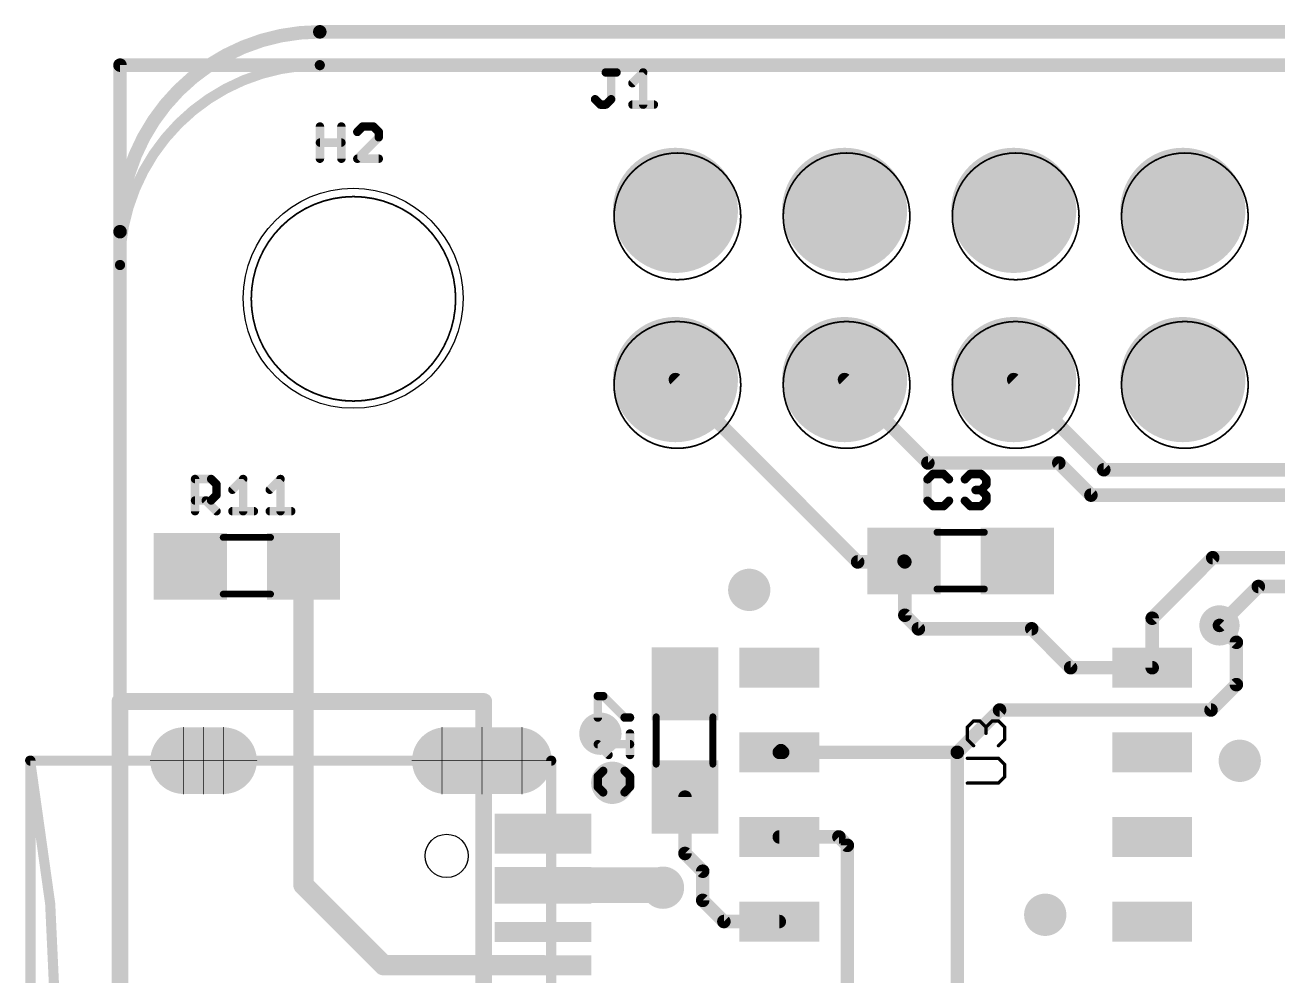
# Model space of a CAD drawing. Extents: x -1 to 129, y -23 to 41.
# Drawn here: x -1.43 to 17.39, y 16.33 to 30.6 of the extents above; entities that cross this region are included whole.
import ezdxf

# ---------------------------------------------------------------- set-up
doc = ezdxf.new("R2010")
doc.units = 0
for name, color, linetype in [('1', 12, 'CONTINUOUS'), ('17', 110, 'CONTINUOUS'), ('18', 110, 'CONTINUOUS'), ('20', 31, 'CONTINUOUS'), ('25', 253, 'CONTINUOUS'), ('51', 53, 'CONTINUOUS')]:
    doc.layers.add(name, color=color, linetype=linetype)

# ---------------------------------------------------------------- blocks, each defined once
blk = doc.blocks.new('RECT')
blk.add_solid([(-0.5, -0.5), (0.5, -0.5), (-0.5, 0.5), (0.5, 0.5)])
blk = doc.blocks.new('ROUNDP')
at = {"const_width": 0.5}
blk.add_lwpolyline([(0, -0.25, 1), (0, 0.25, 1), (0, -0.25)], format="xyb", dxfattribs=at)
blk = doc.blocks.new('RECT160000X336000R100')
at = {"const_width": 0.5}
blk.add_lwpolyline([(0.25, -0.55), (0.25, 0.55, 0.4142), (0, 0.8), (0, 0.8, 0.4142), (-0.25, 0.55), (-0.25, -0.55, 0.4142), (0, -0.8), (0, -0.8, 0.4142)], format="xyb", close=True, dxfattribs=at)
blk.add_solid([(-0.0254, -0.5754), (0.0254, -0.5754), (-0.0254, 0.5754), (0.0254, 0.5754)])
blk = doc.blocks.new('RECT160000X256000R100')
at = {"const_width": 0.5}
blk.add_lwpolyline([(0.25, -0.3), (0.25, 0.3, 0.4142), (0, 0.55), (0, 0.55, 0.4142), (-0.25, 0.3), (-0.25, -0.3, 0.4142), (0, -0.55), (0, -0.55, 0.4142)], format="xyb", close=True, dxfattribs=at)
blk.add_solid([(-0.0254, -0.3254), (0.0254, -0.3254), (-0.0254, 0.3254), (0.0254, 0.3254)])
blk = doc.blocks.new('ROUNDV')
at = {"const_width": 0.5}
blk.add_lwpolyline([(0, -0.25, 1), (0, 0.25, 1), (0, -0.25)], format="xyb", dxfattribs=at)

msp = doc.modelspace()

# ---------------------------------------------------------------- linework, layer by layer
at = {"layer": '1'}
for points, const_width in [([(0, 30), (65, 30)], 0.2032), ([(0, 0), (0, 30)], 0.2032), ([(8.34, 25.28), (11.0766, 22.5434)], 0.2032), ([(12.1316, 24.0284), (10.88, 25.28)], 0.2032), ([(13.42, 25.28), (14.7732, 23.9268)], 0.2032), ([(14.097, 24.0284), (12.1316, 24.0284)], 0.2032), ([(14.097, 24.0284), (14.5796, 23.5458)], 0.2032), ([(14.7732, 23.9268), (54.8132, 23.9268)], 0.2032), ([(14.5796, 23.5458), (52.6542, 23.5458)], 0.2032), ([(2.755, 17.692), (2.755, 22.479)], 0.3048), ([(11.0766, 22.5434), (11.7856, 22.5434)], 0.2032), ([(11.7856, 22.5434), (11.7738, 22.5552)], 0.2032), ([(11.7856, 21.7424), (11.7856, 22.5434)], 0.2032), ([(16.4084, 22.606), (15.5, 21.6976)], 0.2032), ([(21.0058, 22.606), (16.4084, 22.606)], 0.2032), ([(17.0942, 22.1742), (16.51, 21.59)], 0.2032), ([(20.8026, 22.1742), (17.0942, 22.1742)], 0.2032), ([(11.9888, 21.5392), (11.7856, 21.7424)], 0.2032), ([(13.6906, 21.5392), (11.9888, 21.5392)], 0.2032), ([(14.2748, 20.955), (13.6906, 21.5392)], 0.2032), ([(15.5, 21.6976), (15.5, 20.955)], 0.2032), ([(16.764, 21.336), (16.51, 21.59)], 0.2032), ([(16.764, 20.701), (16.764, 21.336)], 0.2032), ([(15.5, 20.955), (14.2748, 20.955)], 0.2032), ([(16.383, 20.32), (16.764, 20.701)], 0.2032), ([(0, 20.447), (5.461, 20.447)], 0.254), ([(0, 9.906), (0, 20.447)], 0.254), ([(5.461, 20.447), (5.461, 9.906)], 0.254), ([(12.573, 19.685), (13.208, 20.32)], 0.2032), ([(13.208, 20.32), (16.383, 20.32)], 0.2032), ([(9.9254, 19.7104), (9.9, 19.685)], 0.2032), ([(9.9508, 19.685), (9.9254, 19.7104)], 0.2032), ([(12.573, 19.685), (9.9508, 19.685)], 0.2032), ([(12.573, 19.685), (12.573, 16.0648)], 0.2032), ([(8.4836, 18.1669), (8.4836, 19.0128)], 0.2032), ([(9.9, 18.415), (10.795, 18.415)], 0.2032), ([(10.795, 18.415), (10.922, 18.288)], 0.2032), ([(8.7503, 17.9002), (8.4836, 18.1669)], 0.2032), ([(10.922, 18.288), (10.922, 13.6906)], 0.2032), ([(6.35, 17.69), (8.1164, 17.69)], 0.5334), ([(8.1164, 17.69), (8.1534, 17.653)], 0.5334), ([(8.7503, 17.4625), (8.7503, 17.9002)], 0.2032), ([(3.957, 16.49), (2.755, 17.692)], 0.3048), ([(9.0678, 17.145), (8.7503, 17.4625)], 0.2032), ([(9.9, 17.145), (9.0678, 17.145)], 0.2032), ([(6.35, 16.49), (3.957, 16.49)], 0.3048)]:
    msp.add_lwpolyline(points, dxfattribs=dict(at, const_width=const_width))
for points, const_width in [([(0, 30.0508, 1), (0, 29.9492)], 0.1016), ([(0.0508, 30, 1), (-0.0508, 30)], 0.1016), ([(8.3759, 25.3159, 1), (8.3041, 25.2441)], 0.1016), ([(10.9159, 25.3159, 1), (10.8441, 25.2441)], 0.1016), ([(13.4559, 25.3159, 1), (13.3841, 25.2441)], 0.1016), ([(12.1316, 24.0792, 1), (12.1316, 23.9776)], 0.1016), ([(12.0957, 23.9925, 1), (12.1675, 24.0643)], 0.1016), ([(14.1329, 24.0643, 1), (14.0611, 23.9925)], 0.1016), ([(14.097, 23.9776, 1), (14.097, 24.0792)], 0.1016), ([(14.7732, 23.9776, 1), (14.7732, 23.876)], 0.1016), ([(14.7373, 23.8909, 1), (14.8091, 23.9627)], 0.1016), ([(14.5796, 23.5966, 1), (14.5796, 23.495)], 0.1016), ([(14.5437, 23.5099, 1), (14.6155, 23.5817)], 0.1016), ([(2.8312, 22.479, 1), (2.6788, 22.479)], 0.1524), ([(11.0766, 22.5942, 1), (11.0766, 22.4926)], 0.1016), ([(11.0407, 22.5075, 1), (11.1125, 22.5793)], 0.1016), ([(11.8097, 22.5911, 1), (11.7379, 22.5193)], 0.1016), ([(11.8364, 22.5434, 1), (11.7348, 22.5434)], 0.1016), ([(11.7497, 22.5075, 1), (11.8215, 22.5793)], 0.1016), ([(11.7856, 22.4926, 1), (11.7856, 22.5942)], 0.1016), ([(16.4084, 22.6568, 1), (16.4084, 22.5552)], 0.1016), ([(16.4443, 22.5701, 1), (16.3725, 22.6419)], 0.1016), ([(17.0942, 22.225, 1), (17.0942, 22.1234)], 0.1016), ([(17.1301, 22.1383, 1), (17.0583, 22.2101)], 0.1016), ([(11.8215, 21.7783, 1), (11.7497, 21.7065)], 0.1016), ([(11.7348, 21.7424, 1), (11.8364, 21.7424)], 0.1016), ([(11.9888, 21.59, 1), (11.9888, 21.4884)], 0.1016), ([(13.7265, 21.5751, 1), (13.6547, 21.5033)], 0.1016), ([(13.6906, 21.4884, 1), (13.6906, 21.59)], 0.1016), ([(15.5508, 21.6976, 1), (15.4492, 21.6976)], 0.1016), ([(15.4641, 21.7335, 1), (15.5359, 21.6617)], 0.1016), ([(16.5459, 21.6259, 1), (16.4741, 21.5541)], 0.1016), ([(16.4741, 21.6259, 1), (16.5459, 21.5541)], 0.1016), ([(11.9529, 21.5033, 1), (12.0247, 21.5751)], 0.1016), ([(16.8148, 21.336, 1), (16.7132, 21.336)], 0.1016), ([(16.7281, 21.3001, 1), (16.7999, 21.3719)], 0.1016), ([(14.2748, 21.0058, 1), (14.2748, 20.9042)], 0.1016), ([(14.2389, 20.9191, 1), (14.3107, 20.9909)], 0.1016), ([(15.4492, 20.955, 1), (15.5508, 20.955)], 0.1016), ([(15.5, 20.9042, 1), (15.5, 21.0058)], 0.1016), ([(16.7132, 20.701, 1), (16.8148, 20.701)], 0.1016), ([(16.7999, 20.6651, 1), (16.7281, 20.7369)], 0.1016), ([(0, 20.5105, 1), (0, 20.3835)], 0.127), ([(0.0635, 20.447, 1), (-0.0635, 20.447)], 0.127), ([(5.5245, 20.447, 1), (5.3975, 20.447)], 0.127), ([(5.461, 20.3835, 1), (5.461, 20.5105)], 0.127), ([(13.208, 20.3708, 1), (13.208, 20.2692)], 0.1016), ([(13.2439, 20.2841, 1), (13.1721, 20.3559)], 0.1016), ([(16.3471, 20.3559, 1), (16.4189, 20.2841)], 0.1016), ([(16.383, 20.2692, 1), (16.383, 20.3708)], 0.1016), ([(9.8641, 19.7209, 1), (9.9359, 19.6491)], 0.1016), ([(9.9613, 19.7463, 1), (9.8895, 19.6745)], 0.1016), ([(9.9613, 19.6745, 1), (9.8895, 19.7463)], 0.1016), ([(9.9508, 19.7358, 1), (9.9508, 19.6342)], 0.1016), ([(9.9149, 19.6491, 1), (9.9867, 19.7209)], 0.1016), ([(12.6238, 19.685, 1), (12.5222, 19.685)], 0.1016), ([(12.5371, 19.7209, 1), (12.6089, 19.6491)], 0.1016), ([(12.573, 19.6342, 1), (12.573, 19.7358)], 0.1016), ([(8.5344, 19.0128, 1), (8.4328, 19.0128)], 0.1016), ([(9.9, 18.4658, 1), (9.9, 18.3642)], 0.1016), ([(10.8309, 18.4509, 1), (10.7591, 18.3791)], 0.1016), ([(10.795, 18.3642, 1), (10.795, 18.4658)], 0.1016), ([(8.5195, 18.2029, 1), (8.4477, 18.131)], 0.1016), ([(10.9728, 18.288, 1), (10.8712, 18.288)], 0.1016), ([(10.8861, 18.2521, 1), (10.9579, 18.3239)], 0.1016), ([(8.4328, 18.1669, 1), (8.5344, 18.1669)], 0.1016), ([(6.35, 17.8234, 1), (6.35, 17.5567)], 0.2667), ([(8.2107, 17.7843, 1), (8.0221, 17.5957)], 0.2667), ([(8.0591, 17.5587, 1), (8.2477, 17.7473)], 0.2667), ([(8.1164, 17.5567, 1), (8.1164, 17.8234)], 0.2667), ([(8.8011, 17.9002, 1), (8.6995, 17.9002)], 0.1016), ([(8.7144, 17.8643, 1), (8.7862, 17.9362)], 0.1016), ([(2.8089, 17.7459, 1), (2.7011, 17.6381)], 0.1524), ([(2.6788, 17.692, 1), (2.8312, 17.692)], 0.1524), ([(8.7862, 17.4984, 1), (8.7144, 17.4266)], 0.1016), ([(8.6995, 17.4625, 1), (8.8011, 17.4625)], 0.1016), ([(9.0678, 17.1958, 1), (9.0678, 17.0942)], 0.1016), ([(9.0319, 17.1091, 1), (9.1037, 17.1809)], 0.1016), ([(9.9, 17.0942, 1), (9.9, 17.1958)], 0.1016), ([(3.957, 16.5662, 1), (3.957, 16.4138)], 0.1524), ([(3.9031, 16.4361, 1), (4.0109, 16.5439)], 0.1524), ([(6.35, 16.4138, 1), (6.35, 16.5662)], 0.1524)]:
    msp.add_lwpolyline(points, format="xyb", dxfattribs=dict(at, const_width=const_width))
at = {"layer": '20'}
for points, const_width in [([(3, 30, 0.4142), (0, 27)], 0.1524), ([(3, 30.0381, 1), (3, 29.9619)], 0.0762), ([(3, 29.9619, 1), (3, 30.0381)], 0.0762), ([(0.0381, 27, 1), (-0.0381, 27)], 0.0762), ([(-0.0381, 27, 1), (0.0381, 27)], 0.0762)]:
    msp.add_lwpolyline(points, format="xyb", dxfattribs=dict(at, const_width=const_width))
at = {"layer": '20', "const_width": 0.1524}
for points in [[(3, 30), (62, 30)], [(0, 3), (0, 27)]]:
    msp.add_lwpolyline(points, dxfattribs=at)
at = {"layer": '20'}
for centre, radius in [((3.5, 26.5), 1.651), ((4.905, 18.13), 0.325)]:
    msp.add_circle(centre, radius, dxfattribs=at)
at = {"layer": '25'}
for points, const_width in [([(7.2945, 29.8905), (7.4555, 29.8905)], 0.127), ([(7.375, 29.488), (7.375, 29.8905)], 0.127), ([(7.6948, 29.7295), (7.8558, 29.8905)], 0.127), ([(7.8558, 29.8905), (7.8558, 29.4075)], 0.127), ([(7.1335, 29.488), (7.214, 29.4075)], 0.127), ([(7.2945, 29.4075), (7.375, 29.488)], 0.127), ([(7.214, 29.4075), (7.2945, 29.4075)], 0.127), ([(7.6948, 29.4075), (8.0168, 29.4075)], 0.127), ([(3.0022, 28.5955), (3.0022, 29.0785)], 0.127), ([(3.3242, 29.0785), (3.3242, 28.5955)], 0.127), ([(3.644, 29.0785), (3.5635, 28.998)], 0.127), ([(3.5635, 28.5955), (3.8855, 28.9175)], 0.127), ([(3.805, 29.0785), (3.644, 29.0785)], 0.127), ([(3.8855, 28.998), (3.805, 29.0785)], 0.127), ([(3.8855, 28.9175), (3.8855, 28.998)], 0.127), ([(3.0022, 28.837), (3.3242, 28.837)], 0.127), ([(3.8855, 28.5955), (3.5635, 28.5955)], 0.127), ([(12.2065, 23.8637), (12.126, 23.7832)], 0.127), ([(12.3675, 23.8637), (12.2065, 23.8637)], 0.127), ([(12.448, 23.7832), (12.3675, 23.8637)], 0.127), ([(12.6873, 23.7832), (12.7678, 23.8637)], 0.127), ([(12.7678, 23.8637), (12.9288, 23.8637)], 0.127), ([(12.9288, 23.8637), (13.0093, 23.7832)], 0.127), ([(1.1265, 23.3045), (1.1265, 23.7875)], 0.127), ([(1.1265, 23.7875), (1.368, 23.7875)], 0.127), ([(1.368, 23.7875), (1.4485, 23.707)], 0.127), ([(1.4485, 23.707), (1.4485, 23.546)], 0.127), ([(1.6878, 23.6265), (1.8488, 23.7875)], 0.127), ([(1.8488, 23.7875), (1.8488, 23.3045)], 0.127), ([(2.2492, 23.6265), (2.4102, 23.7875)], 0.127), ([(2.4102, 23.7875), (2.4102, 23.3045)], 0.127), ([(12.126, 23.7832), (12.126, 23.4612)], 0.127), ([(13.0093, 23.7027), (12.9288, 23.6222)], 0.127), ([(13.0093, 23.7832), (13.0093, 23.7027)], 0.127), ([(1.368, 23.4655), (1.1265, 23.4655)], 0.127), ([(1.2875, 23.4655), (1.4485, 23.3045)], 0.127), ([(1.4485, 23.546), (1.368, 23.4655)], 0.127), ([(12.126, 23.4612), (12.2065, 23.3807)], 0.127), ([(12.3675, 23.3807), (12.448, 23.4612)], 0.127), ([(12.7678, 23.3807), (12.6873, 23.4612)], 0.127), ([(12.9288, 23.6222), (12.8483, 23.6222)], 0.127), ([(12.9288, 23.6222), (13.0093, 23.5417)], 0.127), ([(13.0093, 23.4612), (12.9288, 23.3807)], 0.127), ([(13.0093, 23.5417), (13.0093, 23.4612)], 0.127), ([(1.6878, 23.3045), (2.0099, 23.3045)], 0.127), ([(2.2492, 23.3045), (2.5712, 23.3045)], 0.127), ([(12.2065, 23.3807), (12.3675, 23.3807)], 0.127), ([(12.9288, 23.3807), (12.7678, 23.3807)], 0.127), ([(7.1751, 20.207), (7.1751, 20.529)], 0.127), ([(7.1751, 20.529), (7.2556, 20.529)], 0.127), ([(7.2556, 20.529), (7.5776, 20.207)], 0.127), ([(7.5776, 20.207), (7.6581, 20.207)], 0.127), ([(12.7249, 20.0637), (12.8181, 20.1569)], 0.0508), ([(12.8181, 20.1569), (12.9114, 20.1569)], 0.0508), ([(12.9114, 20.1569), (13.0046, 20.0637)], 0.0508), ([(13.0046, 20.0637), (13.0978, 20.1569)], 0.0508), ([(13.0978, 20.1569), (13.191, 20.1569)], 0.0508), ([(13.191, 20.1569), (13.2842, 20.0637)], 0.0508), ([(7.6581, 19.6456), (7.6581, 19.9677)], 0.127), ([(12.7249, 19.8773), (12.7249, 20.0637)], 0.0508), ([(13.0046, 20.0637), (13.0046, 19.9705)], 0.0508), ([(13.2842, 20.0637), (13.2842, 19.8773)], 0.0508), ([(7.3361, 19.6456), (7.1751, 19.8066)], 0.127), ([(7.1751, 19.8066), (7.6581, 19.8066)], 0.127), ([(12.8181, 19.7841), (12.7249, 19.8773)], 0.0508), ([(13.2842, 19.8773), (13.191, 19.7841)], 0.0508), ([(13.191, 19.5956), (12.7249, 19.5956)], 0.0508), ([(13.2842, 19.5024), (13.191, 19.5956)], 0.0508), ([(7.2556, 19.4063), (7.1751, 19.3258)], 0.127), ([(7.1751, 19.3258), (7.1751, 19.1648)], 0.127), ([(7.6581, 19.3258), (7.5776, 19.4063)], 0.127), ([(7.6581, 19.1648), (7.6581, 19.3258)], 0.127), ([(13.2842, 19.316), (13.2842, 19.5024)], 0.0508), ([(7.1751, 19.1648), (7.2556, 19.0843)], 0.127), ([(7.5776, 19.0843), (7.6581, 19.1648)], 0.127), ([(12.7249, 19.2228), (13.191, 19.2228)], 0.0508), ([(13.191, 19.2228), (13.2842, 19.316)], 0.0508), ([(7.2556, 19.0843), (7.5776, 19.0843)], 0.127)]:
    msp.add_lwpolyline(points, dxfattribs=dict(at, const_width=const_width))
for points, const_width in [([(7.2945, 29.9223, 1), (7.2945, 29.8588)], 0.0635), ([(7.4068, 29.8905, 1), (7.3433, 29.8905)], 0.0635), ([(7.4555, 29.8588, 1), (7.4555, 29.9223)], 0.0635), ([(7.8876, 29.8905, 1), (7.8241, 29.8905)], 0.0635), ([(7.8783, 29.8681, 1), (7.8334, 29.913)], 0.0635), ([(7.6724, 29.752, 1), (7.7173, 29.7071)], 0.0635), ([(7.156, 29.5105, 1), (7.111, 29.4655)], 0.0635), ([(7.3975, 29.4655, 1), (7.3526, 29.5105)], 0.0635), ([(7.214, 29.4393, 1), (7.214, 29.3758)], 0.0635), ([(7.1915, 29.385, 1), (7.2365, 29.43)], 0.0635), ([(7.2721, 29.43, 1), (7.317, 29.385)], 0.0635), ([(7.2945, 29.3758, 1), (7.2945, 29.4393)], 0.0635), ([(7.3433, 29.488, 1), (7.4068, 29.488)], 0.0635), ([(7.6948, 29.4393, 1), (7.6948, 29.3758)], 0.0635), ([(7.8241, 29.4075, 1), (7.8876, 29.4075)], 0.0635), ([(8.0168, 29.3758, 1), (8.0168, 29.4393)], 0.0635), ([(3.0339, 29.0785, 1), (2.9704, 29.0785)], 0.0635), ([(3.3559, 29.0785, 1), (3.2924, 29.0785)], 0.0635), ([(3.541, 29.0205, 1), (3.586, 28.9756)], 0.0635), ([(3.644, 29.1103, 1), (3.644, 29.0468)], 0.0635), ([(3.6665, 29.0561, 1), (3.6215, 29.101)], 0.0635), ([(3.8275, 29.101, 1), (3.7826, 29.0561)], 0.0635), ([(3.805, 29.0468, 1), (3.805, 29.1103)], 0.0635), ([(3.9173, 28.998, 1), (3.8538, 28.998)], 0.0635), ([(3.8631, 28.9756, 1), (3.908, 29.0205)], 0.0635), ([(3.908, 28.8951, 1), (3.8631, 28.94)], 0.0635), ([(3.0022, 28.8688, 1), (3.0022, 28.8053)], 0.0635), ([(3.3242, 28.8053, 1), (3.3242, 28.8688)], 0.0635), ([(3.8538, 28.9175, 1), (3.9173, 28.9175)], 0.0635), ([(2.9704, 28.5955, 1), (3.0339, 28.5955)], 0.0635), ([(3.2924, 28.5955, 1), (3.3559, 28.5955)], 0.0635), ([(3.541, 28.618, 1), (3.586, 28.573)], 0.0635), ([(3.5635, 28.6273, 1), (3.5635, 28.5638)], 0.0635), ([(3.8855, 28.5638, 1), (3.8855, 28.6273)], 0.0635), ([(12.2065, 23.8955, 1), (12.2065, 23.832)], 0.0635), ([(12.2289, 23.8413, 1), (12.184, 23.8862)], 0.0635), ([(12.3899, 23.8862, 1), (12.345, 23.8413)], 0.0635), ([(12.3675, 23.832, 1), (12.3675, 23.8955)], 0.0635), ([(12.7678, 23.8955, 1), (12.7678, 23.832)], 0.0635), ([(12.7903, 23.8413, 1), (12.7453, 23.8862)], 0.0635), ([(12.9513, 23.8862, 1), (12.9064, 23.8413)], 0.0635), ([(12.9288, 23.832, 1), (12.9288, 23.8955)], 0.0635), ([(1.1583, 23.7875, 1), (1.0948, 23.7875)], 0.0635), ([(1.1265, 23.8193, 1), (1.1265, 23.7558)], 0.0635), ([(1.3905, 23.81, 1), (1.3456, 23.7651)], 0.0635), ([(1.368, 23.7558, 1), (1.368, 23.8193)], 0.0635), ([(1.4803, 23.707, 1), (1.4168, 23.707)], 0.0635), ([(1.4261, 23.6846, 1), (1.471, 23.7295)], 0.0635), ([(1.8806, 23.7875, 1), (1.8171, 23.7875)], 0.0635), ([(1.8713, 23.7651, 1), (1.8264, 23.81)], 0.0635), ([(2.4419, 23.7875, 1), (2.3784, 23.7875)], 0.0635), ([(2.4326, 23.7651, 1), (2.3877, 23.81)], 0.0635), ([(12.1577, 23.7832, 1), (12.0942, 23.7832)], 0.0635), ([(12.1035, 23.8057, 1), (12.1484, 23.7608)], 0.0635), ([(12.4255, 23.7608, 1), (12.4704, 23.8057)], 0.0635), ([(12.6648, 23.8057, 1), (12.7098, 23.7608)], 0.0635), ([(13.0411, 23.7832, 1), (12.9776, 23.7832)], 0.0635), ([(12.9776, 23.7027, 1), (13.0411, 23.7027)], 0.0635), ([(13.0318, 23.6803, 1), (12.9869, 23.7252)], 0.0635), ([(12.9869, 23.7608, 1), (13.0318, 23.8057)], 0.0635), ([(1.1265, 23.4973, 1), (1.1265, 23.4338)], 0.0635), ([(1.31, 23.488, 1), (1.2651, 23.4431)], 0.0635), ([(1.3456, 23.488, 1), (1.3905, 23.4431)], 0.0635), ([(1.368, 23.4338, 1), (1.368, 23.4973)], 0.0635), ([(1.4168, 23.546, 1), (1.4803, 23.546)], 0.0635), ([(1.471, 23.5236, 1), (1.4261, 23.5685)], 0.0635), ([(1.6654, 23.649, 1), (1.7103, 23.6041)], 0.0635), ([(2.2267, 23.649, 1), (2.2716, 23.6041)], 0.0635), ([(12.1484, 23.4837, 1), (12.1035, 23.4387)], 0.0635), ([(12.4704, 23.4387, 1), (12.4255, 23.4837)], 0.0635), ([(12.7098, 23.4837, 1), (12.6648, 23.4387)], 0.0635), ([(12.8483, 23.654, 1), (12.8483, 23.5905)], 0.0635), ([(12.9513, 23.6447, 1), (12.9064, 23.5998)], 0.0635), ([(12.9064, 23.6447, 1), (12.9513, 23.5998)], 0.0635), ([(12.9288, 23.5905, 1), (12.9288, 23.654)], 0.0635), ([(13.0411, 23.5417, 1), (12.9776, 23.5417)], 0.0635), ([(12.9869, 23.5193, 1), (13.0318, 23.5642)], 0.0635), ([(13.0318, 23.4387, 1), (12.9869, 23.4837)], 0.0635), ([(1.0948, 23.3045, 1), (1.1583, 23.3045)], 0.0635), ([(1.4261, 23.282, 1), (1.471, 23.327)], 0.0635), ([(1.6878, 23.3362, 1), (1.6878, 23.2728)], 0.0635), ([(1.8171, 23.3045, 1), (1.8806, 23.3045)], 0.0635), ([(2.0099, 23.2728, 1), (2.0099, 23.3362)], 0.0635), ([(2.2492, 23.3362, 1), (2.2492, 23.2728)], 0.0635), ([(2.3784, 23.3045, 1), (2.4419, 23.3045)], 0.0635), ([(2.5712, 23.2728, 1), (2.5712, 23.3362)], 0.0635), ([(12.0942, 23.4612, 1), (12.1577, 23.4612)], 0.0635), ([(12.2065, 23.4124, 1), (12.2065, 23.349)], 0.0635), ([(12.184, 23.3582, 1), (12.2289, 23.4032)], 0.0635), ([(12.345, 23.4032, 1), (12.3899, 23.3582)], 0.0635), ([(12.3675, 23.349, 1), (12.3675, 23.4124)], 0.0635), ([(12.7678, 23.4124, 1), (12.7678, 23.349)], 0.0635), ([(12.7453, 23.3582, 1), (12.7903, 23.4032)], 0.0635), ([(12.9064, 23.4032, 1), (12.9513, 23.3582)], 0.0635), ([(12.9288, 23.349, 1), (12.9288, 23.4124)], 0.0635), ([(12.9776, 23.4612, 1), (13.0411, 23.4612)], 0.0635), ([(7.2068, 20.529, 1), (7.1433, 20.529)], 0.0635), ([(7.1751, 20.5607, 1), (7.1751, 20.4972)], 0.0635), ([(7.278, 20.5514, 1), (7.2331, 20.5065)], 0.0635), ([(7.2556, 20.4972, 1), (7.2556, 20.5607)], 0.0635), ([(7.1433, 20.207, 1), (7.2068, 20.207)], 0.0635), ([(7.5776, 20.2387, 1), (7.5776, 20.1752)], 0.0635), ([(7.5551, 20.1845, 1), (7.6001, 20.2294)], 0.0635), ([(7.6581, 20.1752, 1), (7.6581, 20.2387)], 0.0635), ([(12.8181, 20.1696, 1), (12.8181, 20.1442)], 0.0254), ([(12.8271, 20.148, 1), (12.8092, 20.1659)], 0.0254), ([(12.9203, 20.1659, 1), (12.9024, 20.148)], 0.0254), ([(12.9114, 20.1442, 1), (12.9114, 20.1696)], 0.0254), ([(13.0978, 20.1696, 1), (13.0978, 20.1442)], 0.0254), ([(13.1068, 20.148, 1), (13.0888, 20.1659)], 0.0254), ([(13.2, 20.1659, 1), (13.182, 20.148)], 0.0254), ([(13.191, 20.1442, 1), (13.191, 20.1696)], 0.0254), ([(7.6898, 19.9677, 1), (7.6264, 19.9677)], 0.0635), ([(12.7376, 20.0637, 1), (12.7122, 20.0637)], 0.0254), ([(12.7159, 20.0727, 1), (12.7339, 20.0547)], 0.0254), ([(13.0173, 20.0637, 1), (12.9919, 20.0637)], 0.0254), ([(12.9956, 20.0727, 1), (13.0135, 20.0547)], 0.0254), ([(12.9919, 19.9705, 1), (13.0173, 19.9705)], 0.0254), ([(12.9956, 20.0547, 1), (13.0135, 20.0727)], 0.0254), ([(13.2969, 20.0637, 1), (13.2715, 20.0637)], 0.0254), ([(13.2752, 20.0547, 1), (13.2932, 20.0727)], 0.0254), ([(7.1975, 19.8291, 1), (7.1526, 19.7842)], 0.0635), ([(7.1751, 19.8384, 1), (7.1751, 19.7749)], 0.0635), ([(7.6581, 19.7749, 1), (7.6581, 19.8384)], 0.0635), ([(12.7339, 19.8863, 1), (12.7159, 19.8683)], 0.0254), ([(12.7122, 19.8773, 1), (12.7376, 19.8773)], 0.0254), ([(12.8092, 19.7751, 1), (12.8271, 19.7931)], 0.0254), ([(13.182, 19.7931, 1), (13.2, 19.7751)], 0.0254), ([(13.2715, 19.8773, 1), (13.2969, 19.8773)], 0.0254), ([(13.2932, 19.8683, 1), (13.2752, 19.8863)], 0.0254), ([(7.3136, 19.6232, 1), (7.3585, 19.6681)], 0.0635), ([(7.6264, 19.6456, 1), (7.6898, 19.6456)], 0.0635), ([(12.7249, 19.6083, 1), (12.7249, 19.5829)], 0.0254), ([(13.2, 19.6046, 1), (13.182, 19.5866)], 0.0254), ([(13.191, 19.5829, 1), (13.191, 19.6083)], 0.0254), ([(7.2068, 19.3258, 1), (7.1433, 19.3258)], 0.0635), ([(7.1526, 19.3483, 1), (7.1975, 19.3034)], 0.0635), ([(7.278, 19.3839, 1), (7.2331, 19.4288)], 0.0635), ([(7.6001, 19.4288, 1), (7.5551, 19.3839)], 0.0635), ([(7.6898, 19.3258, 1), (7.6264, 19.3258)], 0.0635), ([(7.6356, 19.3034, 1), (7.6806, 19.3483)], 0.0635), ([(13.2969, 19.5024, 1), (13.2715, 19.5024)], 0.0254), ([(13.2752, 19.4934, 1), (13.2932, 19.5114)], 0.0254), ([(7.1975, 19.1873, 1), (7.1526, 19.1424)], 0.0635), ([(7.1433, 19.1648, 1), (7.2068, 19.1648)], 0.0635), ([(7.6264, 19.1648, 1), (7.6898, 19.1648)], 0.0635), ([(7.6806, 19.1424, 1), (7.6356, 19.1873)], 0.0635), ([(12.7249, 19.2355, 1), (12.7249, 19.2101)], 0.0254), ([(13.182, 19.2318, 1), (13.2, 19.2138)], 0.0254), ([(13.191, 19.2101, 1), (13.191, 19.2355)], 0.0254), ([(13.2715, 19.316, 1), (13.2969, 19.316)], 0.0254), ([(13.2932, 19.307, 1), (13.2752, 19.325)], 0.0254), ([(7.2556, 19.1161, 1), (7.2556, 19.0526)], 0.0635), ([(7.2331, 19.0619, 1), (7.278, 19.1068)], 0.0635), ([(7.5551, 19.1068, 1), (7.6001, 19.0619)], 0.0635), ([(7.5776, 19.0526, 1), (7.5776, 19.1161)], 0.0635)]:
    msp.add_lwpolyline(points, format="xyb", dxfattribs=dict(at, const_width=const_width))
at = {"layer": '51'}
for points, const_width in [([(3, 30.5, 0.4142), (0, 27.5)], 0.2032), ([(3, 30.5508, 1), (3, 30.4492)], 0.1016), ([(3, 30.4492, 1), (3, 30.5508)], 0.1016), ([(8.37, 26.7787, 1), (8.37, 28.6813, 1), (8.37, 26.7787)], 0.0254), ([(10.91, 26.7787, 1), (10.91, 28.6813, 1), (10.91, 26.7787)], 0.0254), ([(13.45, 26.7787, 1), (13.45, 28.6813, 1), (13.45, 26.7787)], 0.0254), ([(15.99, 26.7787, 1), (15.99, 28.6813, 1), (15.99, 26.7787)], 0.0254), ([(3.5052, 24.9577, 1), (3.5052, 28.0267, 1), (3.5052, 24.9577)], 0.0254), ([(3.5052, 24.9577, 1), (3.5052, 28.0267, 1), (3.5052, 24.9577)], 0.0254), ([(0.0508, 27.5, 1), (-0.0508, 27.5)], 0.1016), ([(-0.0508, 27.5, 1), (0.0508, 27.5)], 0.1016), ([(8.37, 24.2487, 1), (8.37, 26.1513, 1), (8.37, 24.2487)], 0.0254), ([(10.91, 24.2487, 1), (10.91, 26.1513, 1), (10.91, 24.2487)], 0.0254), ([(13.45, 24.2487, 1), (13.45, 26.1513, 1), (13.45, 24.2487)], 0.0254), ([(15.99, 24.2487, 1), (15.99, 26.1513, 1), (15.99, 24.2487)], 0.0254), ([(1.549, 22.9364, 1), (1.549, 22.8856)], 0.0508), ([(2.261, 22.8856, 1), (2.261, 22.9364)], 0.0508), ([(12.2678, 23.0126, 1), (12.2678, 22.9618)], 0.0508), ([(12.9798, 22.9618, 1), (12.9798, 23.0126)], 0.0508), ([(1.549, 22.0854, 1), (1.549, 22.0346)], 0.0508), ([(2.261, 22.0346, 1), (2.261, 22.0854)], 0.0508), ([(12.2678, 22.1616, 1), (12.2678, 22.1108)], 0.0508), ([(12.9798, 22.1108, 1), (12.9798, 22.1616)], 0.0508), ([(8.077, 20.2188, 1), (8.0262, 20.2188)], 0.0508), ([(8.928, 20.2188, 1), (8.8772, 20.2188)], 0.0508), ([(0.9575, 20.06, 1), (0.9525, 20.06)], 0.005), ([(1.2575, 20.06, 1), (1.2525, 20.06)], 0.005), ([(1.5575, 20.06, 1), (1.5525, 20.06)], 0.005), ([(4.8375, 20.06, 1), (4.8325, 20.06)], 0.005), ([(5.4375, 20.06, 1), (5.4325, 20.06)], 0.005), ([(6.0375, 20.06, 1), (6.0325, 20.06)], 0.005), ([(-1.35, 10.92, 0.0931), (-1.35, 19.56)], 0.1524), ([(-1.3126, 19.567, 1), (-1.3874, 19.553)], 0.0762), ([(-1.3069, 19.56, 1), (-1.3831, 19.56)], 0.0762), ([(-1.345, 19.5981, 1), (-1.345, 19.5219)], 0.0762), ([(6.5131, 19.56, 1), (6.4369, 19.56)], 0.0762), ([(6.475, 19.5219, 1), (6.475, 19.5981)], 0.0762), ([(0.455, 19.5625, 1), (0.455, 19.5575)], 0.005), ([(2.055, 19.5575, 1), (2.055, 19.5625)], 0.005), ([(4.385, 19.5625, 1), (4.385, 19.5575)], 0.005), ([(6.475, 19.5625, 1), (6.475, 19.5575)], 0.005), ([(6.475, 19.5575, 1), (6.475, 19.5625)], 0.005), ([(6.485, 19.5575, 1), (6.485, 19.5625)], 0.005), ([(8.0262, 19.5068, 1), (8.077, 19.5068)], 0.0508), ([(8.8772, 19.5068, 1), (8.928, 19.5068)], 0.0508), ([(0.9525, 19.06, 1), (0.9575, 19.06)], 0.005), ([(1.2525, 19.06, 1), (1.2575, 19.06)], 0.005), ([(1.5525, 19.06, 1), (1.5575, 19.06)], 0.005), ([(4.8325, 19.06, 1), (4.8375, 19.06)], 0.005), ([(5.4325, 19.06, 1), (5.4375, 19.06)], 0.005), ([(6.0325, 19.06, 1), (6.0375, 19.06)], 0.005)]:
    msp.add_lwpolyline(points, format="xyb", dxfattribs=dict(at, const_width=const_width))
for points, const_width in [([(62, 30.5), (3, 30.5)], 0.2032), ([(0, 27.5), (0, 3)], 0.2032), ([(1.549, 22.911), (2.261, 22.911)], 0.1016), ([(12.2678, 22.9872), (12.9798, 22.9872)], 0.1016), ([(1.549, 22.06), (2.261, 22.06)], 0.1016), ([(12.2678, 22.1362), (12.9798, 22.1362)], 0.1016), ([(8.0516, 19.5068), (8.0516, 20.2188)], 0.1016), ([(8.9026, 19.5068), (8.9026, 20.2188)], 0.1016), ([(0.955, 20.06), (0.955, 19.06)], 0.01), ([(1.255, 20.06), (1.255, 19.06)], 0.01), ([(1.555, 20.06), (1.555, 19.06)], 0.01), ([(4.835, 20.06), (4.835, 19.06)], 0.01), ([(5.435, 20.06), (5.435, 19.06)], 0.01), ([(6.035, 20.06), (6.035, 19.06)], 0.01), ([(-1.345, 19.56), (-1.345, 10.92)], 0.1524), ([(-1.345, 19.56), (6.475, 19.56)], 0.1524), ([(6.475, 19.56), (6.475, 10.92)], 0.1524), ([(2.055, 19.56), (0.455, 19.56)], 0.01), ([(6.475, 19.56), (4.385, 19.56)], 0.01), ([(6.485, 19.56), (6.475, 19.56)], 0.01)]:
    msp.add_lwpolyline(points, dxfattribs=dict(at, const_width=const_width))

# ---------------------------------------------------------------- block references
at = {"layer": '1', "xscale": 1.1}
for p in [(1.055, 22.479), (2.755, 22.479), (11.7738, 22.5552), (13.4738, 22.5552)]:
    msp.add_blockref('RECT', p, dxfattribs=at)
at = {"layer": '1', "xscale": 1.1, "rotation": 90}
for p in [(8.4836, 20.7128), (8.4836, 19.0128)]:
    msp.add_blockref('RECT', p, dxfattribs=at)
at = {"layer": '1'}
for p, xscale, yscale, rotation in [((9.9, 20.955), 0.6, 1.2, 270), ((15.5, 20.955), 0.6, 1.2, 270), ((9.9, 19.685), 0.6, 1.2, 270), ((15.5, 19.685), 0.6, 1.2, 270), ((6.35, 18.465), 0.6, 1.45, 90), ((9.9, 18.415), 0.6, 1.2, 270), ((15.5, 18.415), 0.6, 1.2, 270), ((6.35, 17.69), 0.55, 1.45, 90), ((9.9, 17.145), 0.6, 1.2, 270), ((15.5, 17.145), 0.6, 1.2, 270), ((6.35, 16.99), 0.3, 1.45, 90), ((6.35, 16.49), 0.3, 1.45, 90)]:
    msp.add_blockref('RECT', p, dxfattribs=dict(at, xscale=xscale, yscale=yscale, rotation=rotation))
at = {"layer": '1', "rotation": 90}
for name, p in [('RECT160000X256000R100', (1.255, 19.56)), ('RECT160000X336000R100', (5.435, 19.56))]:
    msp.add_blockref(name, p, dxfattribs=at)
at = {"layer": '17', "xscale": 1.8796, "yscale": 1.8796}
for p, rotation in [((8.34, 27.82), 270), ((10.88, 27.82), 270), ((13.42, 27.82), 270), ((15.96, 27.82), 270), ((8.34, 25.28), 90), ((10.88, 25.28), 90), ((13.42, 25.28), 90), ((15.96, 25.28), 90)]:
    msp.add_blockref('ROUNDP', p, dxfattribs=dict(at, rotation=rotation))
at = {"layer": '18'}
for p, xscale, yscale in [((9.4488, 22.1234), 0.635, 0.635), ((9.4488, 22.1234), 0.635, 0.635), ((16.51, 21.59), 0.604, 0.604), ((16.51, 21.59), 0.604, 0.604), ((7.2136, 19.9644), 0.635, 0.635), ((7.2136, 19.9644), 0.635, 0.635), ((16.8148, 19.558), 0.635, 0.635), ((16.8148, 19.558), 0.635, 0.635), ((7.3914, 19.2278), 0.635, 0.635), ((7.3914, 19.2278), 0.635, 0.635), ((8.1534, 17.653), 0.635, 0.635), ((8.1534, 17.653), 0.635, 0.635), ((13.8938, 17.2466), 0.635, 0.635), ((13.8938, 17.2466), 0.635, 0.635)]:
    msp.add_blockref('ROUNDV', p, dxfattribs=dict(at, xscale=xscale, yscale=yscale))
at = {"layer": '51'}
for p, xscale, yscale, rotation in [((8.34, 27.82), 0.508, 0.508, 180), ((10.88, 27.82), 0.508, 0.508, 180), ((13.42, 27.82), 0.508, 0.508, 180), ((15.96, 27.82), 0.508, 0.508, 180), ((9.9123, 20.955), 0.508, 1.0287, 270), ((15.5258, 20.955), 0.508, 1.0795, 270), ((8.4785, 20.443), 0.5001, 0.95, 90), ((9.9123, 19.685), 0.508, 1.0287, 270), ((15.494, 19.685), 0.508, 1.016, 270), ((8.4785, 19.2747), 0.5001, 0.95, 90), ((9.9123, 18.415), 0.508, 1.0287, 270), ((15.494, 18.415), 0.508, 1.016, 270), ((9.9123, 17.145), 0.508, 1.0287, 270), ((15.494, 17.145), 0.508, 1.016, 270)]:
    msp.add_blockref('RECT', p, dxfattribs=dict(at, xscale=xscale, yscale=yscale, rotation=rotation))
for p, xscale, yscale in [((8.34, 25.28), 0.508, 0.508), ((10.88, 25.28), 0.508, 0.508), ((13.42, 25.28), 0.508, 0.508), ((15.96, 25.28), 0.508, 0.508), ((1.3169, 22.4841), 0.5001, 0.95), ((2.4853, 22.4841), 0.5001, 0.95), ((12.0357, 22.5603), 0.5001, 0.95), ((13.2041, 22.5603), 0.5001, 0.95)]:
    msp.add_blockref('RECT', p, dxfattribs=dict(at, xscale=xscale, yscale=yscale))

doc.saveas('drawing.dxf')
